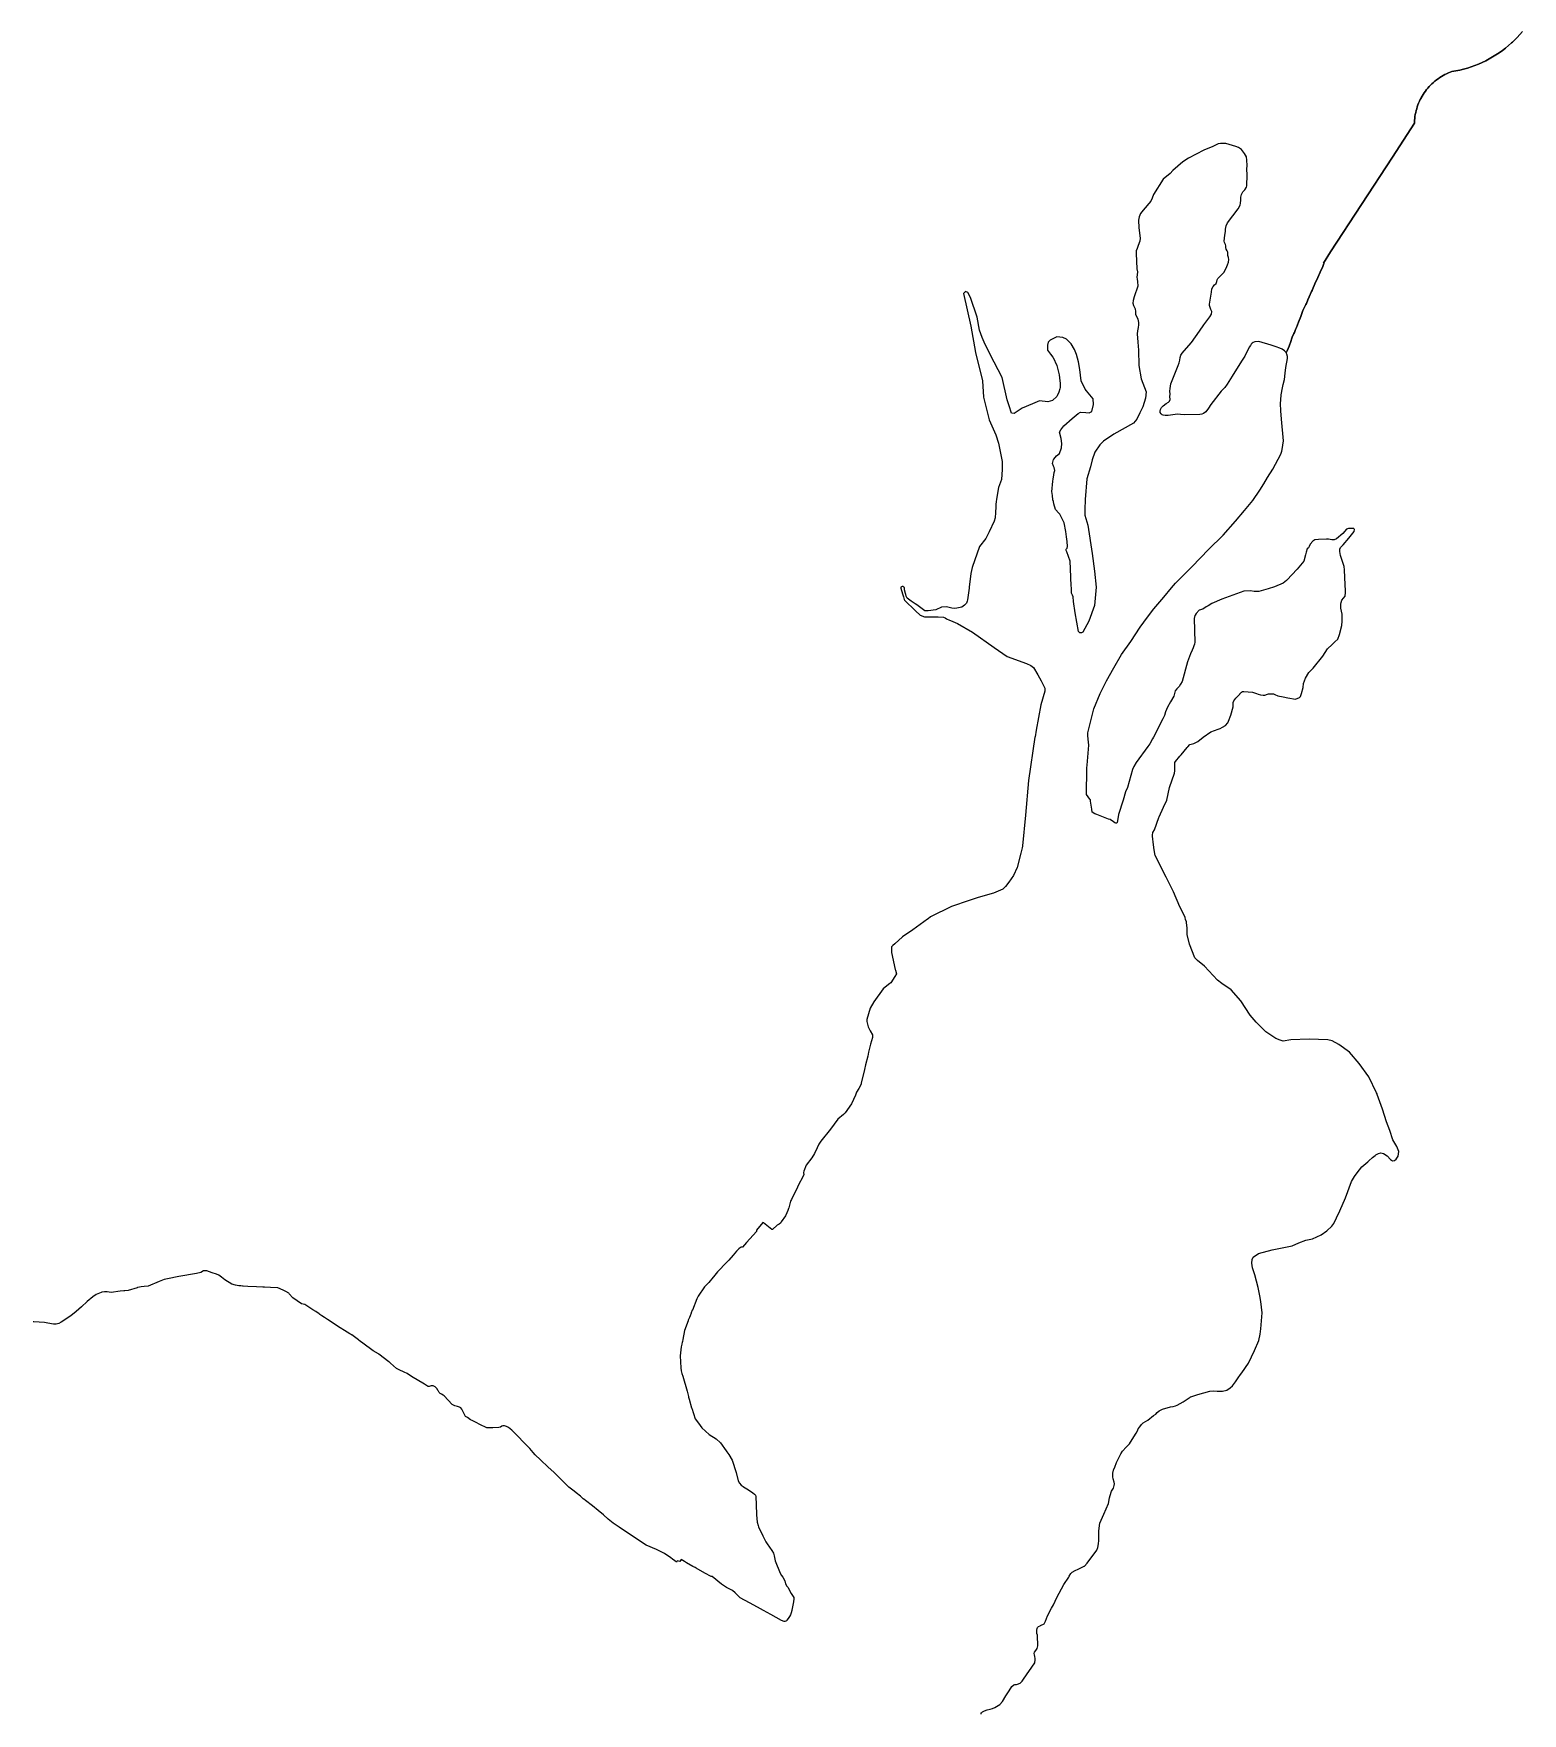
# Model space of a CAD drawing. Header units: inches. Extents: x 1341578 to 1502124, y 557203 to 748561.
# Drawn here: x 1454424 to 1458151, y 597471 to 601677 of the extents above; entities that cross this region are included whole.
import ezdxf

# ---------------------------------------------------------------- set-up
doc = ezdxf.new("R2010")
doc.units = ezdxf.units.IN
doc.header["$MEASUREMENT"] = 0
doc.layers.add('Zipcode', color=7, linetype='Continuous')

msp = doc.modelspace()

# ---------------------------------------------------------------- linework, layer by layer
at = {"layer": 'Zipcode'}
for points in [[(1458150.6, 601682.7), (1458144.2, 601675.2), (1458137.5, 601667.9), (1458130.6, 601660.8), (1458125.8, 601656.2), (1458123.5, 601654), (1458116.1, 601647.4), (1458108.5, 601641.2), (1458100.7, 601635.1), (1458092.7, 601629.4), (1458084.4, 601623.9), (1458076, 601618.7), (1458067.4, 601613.9), (1458058.7, 601609.3), (1458049.8, 601605), (1458040.7, 601601.1), (1458031.6, 601597.4), (1458022.3, 601594.1), (1458012.9, 601591.1), (1458003.3, 601588.5), (1457993.8, 601586.1), (1457984.1, 601584.2), (1457974.3, 601582.5), (1457969.7, 601580.8), (1457965.2, 601578.9), (1457960.7, 601576.8), (1457956.2, 601574.6), (1457951.9, 601572.3), (1457947.7, 601569.7), (1457943.5, 601567.1), (1457939.4, 601564.3), (1457935.5, 601561.3), (1457931.6, 601558.3), (1457927.8, 601555.1), (1457924.2, 601551.7), (1457920.7, 601548.3), (1457917.3, 601544.7), (1457914, 601541), (1457910.9, 601537.1), (1457907.9, 601533.2), (1457905, 601529.2), (1457902.3, 601525.1), (1457899.7, 601520.9), (1457897.3, 601516.6), (1457897, 601516), (1457895, 601512.2), (1457892.9, 601507.7), (1457890.9, 601503.2), (1457889.1, 601498.6), (1457887.4, 601493.9), (1457886, 601489.2), (1457884.6, 601484.5), (1457883.5, 601479.7), (1457882.5, 601474.8), (1457881.7, 601469.9), (1457881.1, 601465), (1457880.6, 601460.1), (1457880.3, 601455.2), (1457880.2, 601453.2), (1457825, 601368.2), (1457670.6, 601130.7), (1457652.7, 601102.1), (1457653.6, 601101.9), (1457650.6, 601094.4), (1457644.2, 601079.6), (1457638.2, 601066.4), (1457631.3, 601050.8), (1457625.3, 601036.8), (1457624.1, 601033.9), (1457623, 601031.6), (1457616.6, 601018.3), (1457613.5, 601010.4), (1457609.9, 601001.5), (1457608.8, 600999.3), (1457601.2, 600983.5), (1457595.6, 600968.6), (1457589.9, 600954.9), (1457584.9, 600941.2), (1457582.9, 600936.2), (1457579.8, 600928.5), (1457578.8, 600926.2), (1457574.6, 600916.8), (1457573.8, 600914.4), (1457571.2, 600906.4), (1457566.4, 600894.7), (1457561.4, 600883.1), (1457559, 600877.9), (1457558.1, 600879.4), (1457554.8, 600883.3), (1457548.9, 600887), (1457543.7, 600889.4), (1457534.3, 600892.8), (1457521.8, 600896.8), (1457490.9, 600906.5), (1457481, 600905.6), (1457476.9, 600904), (1457473.8, 600901.7), (1457472, 600899.7), (1457469.6, 600896.4), (1457467, 600892.3), (1457455.7, 600869.4), (1457449.1, 600859.7), (1457443.5, 600850.7), (1457424.1, 600819.7), (1457415.4, 600805.9), (1457411.5, 600799.1), (1457406, 600791.4), (1457396.9, 600781.8), (1457370.7, 600748.5), (1457364.4, 600739.7), (1457357.8, 600730.4), (1457352.2, 600725.7), (1457347.8, 600723.9), (1457343.2, 600723.3), (1457305.9, 600722.6), (1457294.7, 600723.4), (1457288.4, 600724), (1457281, 600723.5), (1457263.7, 600721.3), (1457256.5, 600721.3), (1457251.6, 600721.7), (1457248.6, 600722.7), (1457246, 600725), (1457244.2, 600728.6), (1457243.8, 600731.7), (1457244.3, 600735.8), (1457245.1, 600737.9), (1457247.3, 600741.2), (1457251.7, 600745), (1457258.4, 600750.7), (1457264.3, 600754.6), (1457266.9, 600756.9), (1457269.1, 600760.9), (1457268.4, 600768.6), (1457268.5, 600774.7), (1457268.3, 600781.8), (1457268.9, 600788.3), (1457270.8, 600800.1), (1457288.8, 600845.8), (1457291.5, 600852.7), (1457293.1, 600859.6), (1457293.9, 600865.8), (1457295.6, 600872.3), (1457299, 600877.2), (1457304, 600882.8), (1457322.6, 600903.9), (1457342.2, 600932.5), (1457353.1, 600947.7), (1457368.5, 600967.9), (1457372.5, 600974.5), (1457372.8, 600981.1), (1457371, 600986.4), (1457369, 600991), (1457367.5, 600996.4), (1457367.6, 600999.7), (1457372.2, 601029.6), (1457373.4, 601038.3), (1457376.1, 601043.9), (1457380.2, 601047.9), (1457383.8, 601051.5), (1457386, 601056.7), (1457386.4, 601060.9), (1457387.9, 601064.1), (1457403, 601078.9), (1457408.8, 601089.7), (1457412.5, 601097.9), (1457414.7, 601104.7), (1457416, 601111.2), (1457415.2, 601116.7), (1457413.4, 601121.3), (1457413.5, 601125.8), (1457413.3, 601129.7), (1457411.8, 601133.5), (1457409.2, 601137.4), (1457408.4, 601141.4), (1457408.3, 601145.5), (1457407.7, 601149.1), (1457405.1, 601154.5), (1457404.4, 601157.7), (1457405.6, 601172.6), (1457407, 601181.4), (1457407.4, 601187.9), (1457409.3, 601196.3), (1457412.3, 601203.5), (1457438.9, 601238.8), (1457443.7, 601247.8), (1457445.2, 601252.6), (1457445.7, 601259.8), (1457445.6, 601267.6), (1457447.5, 601274.7), (1457451.1, 601281.1), (1457455.7, 601286.3), (1457460, 601292.7), (1457460.8, 601296.3), (1457461.4, 601323.9), (1457461.1, 601337.9), (1457461.2, 601347.3), (1457460.8, 601360.4), (1457459.8, 601368.6), (1457454.9, 601376.7), (1457447.3, 601387), (1457440.3, 601392.2), (1457433, 601394.2), (1457408.3, 601401.8), (1457401.9, 601402), (1457395.1, 601402), (1457388.8, 601401.2), (1457375.4, 601394.8), (1457353.1, 601385.7), (1457314.9, 601365.4), (1457300.8, 601356.3), (1457275.4, 601334.8), (1457268.5, 601326.9), (1457251.5, 601313), (1457227.2, 601274.2), (1457223.8, 601265), (1457220.6, 601257.5), (1457200.9, 601235.2), (1457194.6, 601226.4), (1457190.9, 601218.7), (1457189.5, 601210), (1457190, 601191.1), (1457193.8, 601164.8), (1457192.8, 601157.1), (1457188.9, 601147), (1457186.4, 601138.9), (1457184, 601132.9), (1457183.9, 601126.7), (1457185.4, 601088.3), (1457186.8, 601080.5), (1457185.9, 601073.6), (1457185.3, 601067.1), (1457185.9, 601062), (1457187.1, 601056.3), (1457187.5, 601044.8), (1457178.5, 601017.9), (1457176.2, 601009.1), (1457175.5, 601002.6), (1457177, 600996.6), (1457180.9, 600987.9), (1457182.1, 600981.7), (1457182.2, 600975.1), (1457187.7, 600961.9), (1457189.7, 600954), (1457189.9, 600948.2), (1457189.1, 600941.7), (1457186.9, 600933), (1457186.4, 600925.7), (1457187.8, 600904.7), (1457189.5, 600884.7), (1457190.3, 600846), (1457196.2, 600812.6), (1457208.7, 600780), (1457207, 600764.7), (1457200.1, 600743), (1457193.3, 600727.7), (1457185.6, 600711.6), (1457176.7, 600701.6), (1457127.6, 600673.9), (1457102.2, 600656.3), (1457092.9, 600647.4), (1457080.4, 600629.3), (1457073.9, 600610), (1457069.5, 600592.3), (1457060.1, 600562.2), (1457056, 600510.7), (1457055.6, 600485.3), (1457055.5, 600471.2), (1457062.3, 600446.7), (1457073.4, 600375.6), (1457079, 600331.3), (1457083.8, 600291.5), (1457079.8, 600245.6), (1457065.5, 600206.1), (1457050, 600178.3), (1457048.3, 600177.2), (1457046.7, 600176.9), (1457045.5, 600176.6), (1457042.7, 600177.1), (1457041, 600178.3), (1457039.4, 600180.3), (1457030.6, 600227.1), (1457027.2, 600255.4), (1457026, 600266.8), (1457024, 600270.9), (1457022, 600276), (1457021.9, 600281), (1457020.8, 600302.7), (1457020.5, 600307.1), (1457020, 600316.9), (1457018.6, 600356), (1457010.1, 600379.8), (1457007.9, 600384.6), (1457008.8, 600386.6), (1457010.8, 600388.7), (1457011.4, 600392.7), (1457011.2, 600405.2), (1457009.6, 600417.3), (1457007.9, 600430.3), (1457003.1, 600452.1), (1456992.7, 600474.2), (1456990.4, 600476.6), (1456981.4, 600485.9), (1456977.9, 600499.9), (1456976.6, 600505.2), (1456975.4, 600509.7), (1456973.9, 600520.5), (1456972.7, 600531), (1456973.1, 600538.3), (1456974.3, 600548.3), (1456975.1, 600556), (1456976.3, 600562), (1456977, 600566.6), (1456978.8, 600578.1), (1456980, 600583.3), (1456978.8, 600591), (1456977.1, 600594.4), (1456974, 600600.6), (1456976.4, 600611.1), (1456977.3, 600612), (1456984.5, 600619.9), (1456991.4, 600625.5), (1456997, 600639.6), (1456997.4, 600650.9), (1456995.9, 600663), (1456995.7, 600663.7), (1456991.5, 600679.5), (1456994.7, 600685.1), (1457002.4, 600695.5), (1457023.4, 600713.5), (1457038.2, 600726.1), (1457044.3, 600728.9), (1457057.9, 600728.4), (1457066, 600727.6), (1457072.4, 600731.2), (1457077.3, 600748.1), (1457075.7, 600763), (1457059.2, 600783), (1457056, 600786.8), (1457046.4, 600808.1), (1457042.9, 600835.9), (1457039.3, 600855.2), (1457034.1, 600873.8), (1457029.7, 600886.2), (1457021.3, 600900.7), (1457009.6, 600912), (1457000, 600916.5), (1456984.7, 600917.7), (1456968.6, 600909.3), (1456963.7, 600904.5), (1456961.7, 600896.8), (1456961.7, 600894.2), (1456961.7, 600884.8), (1456969.3, 600874.8), (1456975.3, 600867), (1456975.8, 600866), (1456984.9, 600846.1), (1456991.3, 600823.1), (1456992.1, 600815.7), (1456993.7, 600801.4), (1456993.7, 600790.9), (1456992.7, 600787.9), (1456990, 600779.3), (1456985.6, 600770.1), (1456984.8, 600768.4), (1456974.3, 600758.8), (1456962.2, 600755.6), (1456942.1, 600757.6), (1456924.4, 600750.4), (1456898.2, 600739.6), (1456878.1, 600726), (1456871.2, 600727.2), (1456865.5, 600744.9), (1456860.4, 600760.6), (1456848.1, 600815.8), (1456828, 600854.8), (1456805.6, 600898.7), (1456797.9, 600916.5), (1456791.5, 600935), (1456785.6, 600967.2), (1456768.8, 601016.7), (1456761.9, 601029.2), (1456756.7, 601031.2), (1456751.5, 601026.4), (1456769.8, 600944.7), (1456781.8, 600879.1), (1456799.3, 600807.8), (1456801.7, 600767.2), (1456815.7, 600710), (1456832.5, 600672.5), (1456839.3, 600651.6), (1456848.5, 600606.1), (1456848.4, 600585.6), (1456846.4, 600561), (1456838.7, 600540.9), (1456834.2, 600511.6), (1456833.4, 600505.1), (1456832.6, 600498.7), (1456832.1, 600489), (1456831.8, 600481.7), (1456831.6, 600478.3), (1456830.9, 600464.9), (1456828.1, 600456.4), (1456816, 600429.4), (1456807.4, 600412.9), (1456791.5, 600392.8), (1456773, 600340.6), (1456769.6, 600325), (1456765.6, 600290.8), (1456765.3, 600288.5), (1456761.1, 600259), (1456760.3, 600256.3), (1456758.6, 600250.8), (1456753.8, 600245.8), (1456746.9, 600241), (1456735, 600238.4), (1456729, 600237.9), (1456722.1, 600238.5), (1456708.8, 600242.1), (1456696.1, 600241.4), (1456681.9, 600234.2), (1456663.4, 600231.9), (1456654.8, 600231.8), (1456650.9, 600234.5), (1456634.4, 600246.8), (1456630.7, 600249.5), (1456630.4, 600249.7), (1456620.7, 600256.4), (1456610.5, 600263.4), (1456608.3, 600268.7), (1456606.9, 600272.8), (1456605.9, 600275.5), (1456604.1, 600284.3), (1456603.8, 600289.2), (1456602, 600291.4), (1456599.9, 600293), (1456597.5, 600292.6), (1456594.4, 600291.5), (1456594.2, 600290.1), (1456594.2, 600288.7), (1456599.1, 600274.3), (1456601.6, 600267), (1456603.3, 600260), (1456603.6, 600258.7), (1456603.9, 600258.4), (1456631.5, 600231.6), (1456642.6, 600220.8), (1456654.1, 600217.2), (1456674.6, 600216.7), (1456680.3, 600216.6), (1456688.3, 600217.2), (1456701.7, 600216.2), (1456705.6, 600214.2), (1456705.7, 600214.1), (1456709.3, 600211.6), (1456716.1, 600208.7), (1456718.7, 600207.6), (1456736.6, 600200.2), (1456774.3, 600178.3), (1456827.9, 600140.4), (1456861, 600117.6), (1456908.8, 600099.7), (1456919.7, 600095.3), (1456926.4, 600090.2), (1456937.2, 600071.9), (1456946.3, 600056.4), (1456955.3, 600038.4), (1456955.2, 600033.9), (1456954.7, 600030.7), (1456945, 599996.4), (1456933.1, 599933.2), (1456930.6, 599916.4), (1456930.6, 599916.4), (1456930.4, 599915.5), (1456913.8, 599806.9), (1456906.5, 599719.8), (1456899.3, 599643.7), (1456899.2, 599642.2), (1456898.2, 599638.4), (1456894.9, 599625.1), (1456886.1, 599589.4), (1456876.5, 599569.1), (1456864.6, 599552.2), (1456856.7, 599541.3), (1456849.7, 599535.1), (1456826.5, 599524.9), (1456788.5, 599514.2), (1456766, 599506.5), (1456721.5, 599491.2), (1456668.9, 599465.6), (1456662.6, 599461), (1456661.4, 599460.1), (1456624.6, 599433.3), (1456599, 599415.5), (1456579.7, 599398.3), (1456574.2, 599393.5), (1456571.1, 599390.8), (1456571.4, 599376.5), (1456580.8, 599333.3), (1456581.2, 599331.7), (1456583.7, 599322.5), (1456579.6, 599316.1), (1456569.5, 599300.2), (1456567.4, 599298.5), (1456563.9, 599295.8), (1456550.4, 599285.1), (1456527, 599252.8), (1456518.2, 599237), (1456509.1, 599208.4), (1456509.4, 599203.4), (1456512.5, 599190.4), (1456518.1, 599180.5), (1456524, 599170.2), (1456523.9, 599166.3), (1456523.3, 599163.4), (1456518.9, 599146.9), (1456514, 599126.5), (1456512.8, 599121.6), (1456511.7, 599116.8), (1456506.4, 599094.6), (1456503.6, 599083.2), (1456495.6, 599049), (1456495.2, 599047), (1456494.1, 599045), (1456489.3, 599036.1), (1456484, 599026.3), (1456480.8, 599019), (1456471.2, 598997.5), (1456455.4, 598974.5), (1456450.9, 598970.6), (1456437.1, 598959.1), (1456418.3, 598934.3), (1456394.6, 598903.9), (1456389.6, 598896.6), (1456385, 598887.4), (1456378.7, 598872.6), (1456371.5, 598862), (1456357.9, 598843.8), (1456351.9, 598828.7), (1456351.2, 598825.2), (1456351.5, 598819.5), (1456336.3, 598789.2), (1456335.8, 598788.1), (1456322.7, 598761.8), (1456320.8, 598758), (1456318.5, 598753.2), (1456315.1, 598740.1), (1456314.2, 598737.3), (1456313.5, 598735.4), (1456313.5, 598735.3), (1456311.6, 598730.1), (1456309.4, 598724.8), (1456306.2, 598716.6), (1456295.2, 598701.5), (1456293.1, 598698.6), (1456290.2, 598696.2), (1456284.9, 598693.9), (1456273, 598682.5), (1456272, 598682.5), (1456250.8, 598699.2), (1456249.4, 598700.3), (1456233.3, 598680.9), (1456233, 598677.8), (1456208.1, 598650), (1456197.9, 598638.6), (1456197.7, 598638.5), (1456196.6, 598638.4), (1456194.9, 598638.4), (1456193.2, 598637.8), (1456188.9, 598634.2), (1456183.5, 598628.7), (1456174.6, 598618.7), (1456163.6, 598605.8), (1456159.4, 598600.8), (1456135.7, 598576.4), (1456125.7, 598564.5), (1456124.7, 598563.2), (1456113.7, 598550), (1456103.4, 598538.7), (1456087.6, 598515.4), (1456083.8, 598509), (1456072.7, 598480.8), (1456072.5, 598480.3), (1456070.1, 598474), (1456069.9, 598473.4), (1456067.1, 598466.7), (1456065.4, 598462.7), (1456062.6, 598456), (1456061.9, 598453.9), (1456053.1, 598429.6), (1456049.1, 598407.3), (1456048.2, 598402.2), (1456047.4, 598399.7), (1456046.5, 598396.6), (1456046.2, 598395.7), (1456044.4, 598388.6), (1456042.2, 598365.9), (1456043.7, 598336.6), (1456044.8, 598328.9), (1456046.7, 598321.8), (1456048.6, 598315.3), (1456059.7, 598277.7), (1456062.9, 598264.8), (1456063.4, 598263.1), (1456064.8, 598258), (1456070.9, 598236.4), (1456071.2, 598235.3), (1456080, 598208.9), (1456087.7, 598197.8), (1456096.5, 598186.4), (1456114.5, 598169.4), (1456132.1, 598158.3), (1456143, 598148.5), (1456157.2, 598128.2), (1456159.2, 598125.6), (1456163.9, 598119.1), (1456172.6, 598105.3), (1456182.5, 598073.8), (1456187.4, 598053.7), (1456190.8, 598047.6), (1456194.9, 598042.7), (1456199.9, 598038.7), (1456200.9, 598037.9), (1456213.2, 598031), (1456224, 598023), (1456228.4, 598019.7), (1456230.8, 598017.2), (1456231.6, 598013.7), (1456231.7, 598008.8), (1456232, 597998.1), (1456232.1, 597994.9), (1456232.3, 597992.5), (1456232.8, 597986), (1456233, 597976.8), (1456233.3, 597968.3), (1456234.7, 597949.4), (1456237.1, 597941.8), (1456238.3, 597938.2), (1456249.5, 597915.9), (1456256.5, 597900.8), (1456260, 597895.8), (1456271.8, 597878.9), (1456275.8, 597872), (1456277.8, 597865.5), (1456280.2, 597853), (1456292.8, 597821.9), (1456296, 597816.1), (1456299.1, 597811.8), (1456304.4, 597802.6), (1456306, 597795.5), (1456308.8, 597789.9), (1456312, 597786.8), (1456320.3, 597770.9), (1456326.8, 597761), (1456326.9, 597757.6), (1456325.5, 597750.7), (1456321.5, 597729.2), (1456321.4, 597728.6), (1456319.9, 597722.7), (1456318.6, 597717.9), (1456315.9, 597713.2), (1456312.4, 597708.2), (1456309.5, 597704.4), (1456308.3, 597702.9), (1456306.9, 597701.9), (1456304.5, 597701.2), (1456302.3, 597701.4), (1456295.6, 597703.7), (1456269, 597718.4), (1456250.7, 597729), (1456236.1, 597736.8), (1456216.1, 597747.5), (1456192.7, 597760.7), (1456188.1, 597764.5), (1456179.8, 597773.2), (1456172.9, 597778.4), (1456166.6, 597781.7), (1456158, 597786.1), (1456145.9, 597794.3), (1456122.5, 597814.1), (1456121.4, 597814), (1456120, 597813.5), (1456119.6, 597813.4), (1456103.7, 597822.4), (1456082.1, 597834.8), (1456079.9, 597836), (1456079.6, 597836.2), (1456074, 597839), (1456058.3, 597848), (1456052.8, 597851.3), (1456044.3, 597856.4), (1456041.2, 597850.9), (1456035, 597853.1), (1456033.8, 597851.2), (1456033, 597850), (1456028.7, 597853.1), (1456022.8, 597857.2), (1456018.8, 597860.1), (1456002.6, 597871.5), (1455982.7, 597881.6), (1455957.3, 597892.1), (1455915.1, 597919.6), (1455889.3, 597937.1), (1455884.7, 597940.2), (1455874.5, 597946.9), (1455862.1, 597957.6), (1455850.2, 597967.8), (1455836.9, 597978.6), (1455822.6, 597990.7), (1455804.9, 598004.3), (1455803.4, 598005.6), (1455799.7, 598008.6), (1455792.3, 598014.8), (1455781.8, 598023.3), (1455777, 598027.1), (1455763.7, 598037.6), (1455760.7, 598040), (1455737.2, 598063.3), (1455731.8, 598068.8), (1455725.9, 598075.2), (1455711.6, 598087.2), (1455692.2, 598105.8), (1455679.3, 598118.6), (1455673.9, 598124.1), (1455665.5, 598133.9), (1455620.9, 598179.9), (1455612.7, 598186.5), (1455607.1, 598189.7), (1455602.5, 598191.3), (1455598.2, 598191), (1455595.7, 598190.1), (1455592.1, 598188), (1455587.8, 598186.5), (1455573.2, 598185.8), (1455568, 598185.6), (1455563.4, 598185.7), (1455558.3, 598186.3), (1455540.7, 598194.4), (1455531.4, 598199.5), (1455521.3, 598204.1), (1455517.6, 598206.4), (1455509.4, 598211.5), (1455505.1, 598214.6), (1455502.5, 598219.2), (1455499.3, 598226.4), (1455495.7, 598232.4), (1455492.8, 598235.8), (1455489.5, 598238), (1455484.9, 598239.6), (1455477.9, 598240.8), (1455471.4, 598244.2), (1455451.3, 598265.9), (1455448.6, 598268.2), (1455444.6, 598270.5), (1455441.6, 598272.1), (1455438.8, 598274.9), (1455436.9, 598277.9), (1455436.2, 598279), (1455432.7, 598284.1), (1455429, 598288.4), (1455424, 598291.1), (1455421.3, 598291), (1455419, 598290.9), (1455416.6, 598290.3), (1455414.1, 598289.8), (1455411.5, 598289.8), (1455409.7, 598290.3), (1455402.2, 598295.3), (1455369.3, 598314.7), (1455358.8, 598321.8), (1455351, 598325.6), (1455338.6, 598331), (1455332.4, 598334.7), (1455324.7, 598341.3), (1455316.6, 598348.3), (1455313.3, 598351.1), (1455313, 598351.4), (1455287.9, 598370.4), (1455287, 598370.9), (1455274, 598378.9), (1455266.9, 598383.9), (1455238.5, 598405.1), (1455236.8, 598406.3), (1455236.8, 598406.3), (1455219.9, 598418.6), (1455219.6, 598418.7), (1455218.6, 598419.4), (1455214.8, 598421.7), (1455202.1, 598429.5), (1455190.7, 598436.5), (1455158.9, 598457.5), (1455151.5, 598462.5), (1455145.5, 598466.6), (1455140.5, 598469.9), (1455138.6, 598471.2), (1455129.8, 598477.2), (1455122.6, 598481.7), (1455102.4, 598494.5), (1455093.8, 598496.6), (1455072.7, 598511.5), (1455063.3, 598521.7), (1455062.2, 598523.3), (1455055.1, 598527.3), (1455048, 598530.7), (1455035.3, 598536.9), (1455016.9, 598537.2), (1455001.7, 598538), (1454997.2, 598538.2), (1454981.5, 598539), (1454959.5, 598539.9), (1454948.4, 598540.8), (1454946.2, 598541), (1454942.1, 598541.3), (1454937.4, 598541.7), (1454928.6, 598543.3), (1454920.2, 598545.9), (1454902.2, 598556.8), (1454893.9, 598562.9), (1454887.3, 598568), (1454881.1, 598570.5), (1454870.7, 598574.2), (1454857.2, 598578.9), (1454853.4, 598579.5), (1454849.2, 598578.9), (1454842.3, 598575.2), (1454842.2, 598575.1), (1454831.5, 598572.6), (1454787, 598564.9), (1454758.6, 598559.3), (1454750.8, 598557.5), (1454737.9, 598552.5), (1454710.1, 598541), (1454700.4, 598539.8), (1454693, 598539), (1454688.5, 598538.1), (1454683.6, 598537.1), (1454682.8, 598536.9), (1454660.2, 598529.7), (1454651.6, 598529.2), (1454649.8, 598529), (1454640.5, 598527.9), (1454617.9, 598525.2), (1454608.1, 598526.5), (1454600.8, 598526.7), (1454600.7, 598526.7), (1454594.7, 598525.9), (1454592.9, 598525.2), (1454588.6, 598523.5), (1454580.2, 598520), (1454572.1, 598514.2), (1454557.8, 598502), (1454543.7, 598489.1), (1454530.3, 598477), (1454516.6, 598466.7), (1454492.4, 598450.6), (1454486.8, 598447.6), (1454480, 598446), (1454473.2, 598445.5), (1454459, 598448), (1454451, 598449.7), (1454424.5, 598451.3), (1454422.4, 598451.4)], [(1456795.3, 597469.3), (1456796, 597472), (1456797, 597473.6), (1456798.8, 597474.9), (1456800.6, 597475.7), (1456803.8, 597477), (1456811, 597479.9), (1456818.2, 597481.8), (1456824.1, 597483.4), (1456830.3, 597485.9), (1456842.1, 597493.2), (1456848.7, 597500.5), (1456857.4, 597514.8), (1456860.7, 597520.2), (1456865.4, 597527.8), (1456872.2, 597538.2), (1456877.1, 597542.4), (1456879.9, 597543), (1456881.8, 597543.1), (1456884.4, 597543.2), (1456886.7, 597543.8), (1456893.4, 597547), (1456896.7, 597549.7), (1456898.4, 597551.8), (1456898.5, 597551.9), (1456901.7, 597556.6), (1456929.8, 597597.6), (1456931.1, 597604.9), (1456931, 597608.2), (1456930, 597613.7), (1456929.1, 597618), (1456928.6, 597621.2), (1456929.1, 597624.5), (1456932.3, 597628.6), (1456935.5, 597633.5), (1456936.5, 597636.6), (1456937.2, 597640.4), (1456937.5, 597642.4), (1456937.8, 597646), (1456937.3, 597650.7), (1456937, 597655.4), (1456936.8, 597660.8), (1456936.3, 597667.1), (1456935.2, 597671), (1456935.2, 597675.5), (1456935.3, 597679.4), (1456935.5, 597683.6), (1456936.9, 597686.4), (1456939, 597688.4), (1456943, 597690.2), (1456944.2, 597690.7), (1456953.2, 597695.5), (1456957.1, 597702.2), (1456962.1, 597715), (1456971.7, 597734.2), (1456976.7, 597742.7), (1456984.7, 597760.8), (1457002.4, 597793.4), (1457014.8, 597812.2), (1457016.3, 597814.4), (1457019.8, 597821), (1457023.7, 597824.8), (1457031.1, 597828.7), (1457038.1, 597832.5), (1457053.4, 597839.5), (1457054.1, 597839.8), (1457060.9, 597846.8), (1457084.9, 597879.5), (1457087.4, 597886.3), (1457089, 597895.2), (1457089.9, 597903.9), (1457090.2, 597911.6), (1457090.1, 597927.9), (1457092.9, 597946.9), (1457102.4, 597969.8), (1457114.6, 597996.9), (1457117.2, 598010.8), (1457121, 598025.2), (1457122, 598027.4), (1457127, 598034.8), (1457129, 598041.3), (1457129.3, 598046.2), (1457128.7, 598050.3), (1457125.8, 598058.3), (1457125, 598063.6), (1457124.9, 598068.7), (1457125.1, 598072.9), (1457128.2, 598083.4), (1457128.4, 598083.7), (1457129.9, 598087.7), (1457134.5, 598099.3), (1457145.3, 598120.7), (1457149.5, 598127.8), (1457159, 598137.6), (1457160.3, 598139), (1457161.9, 598140.8), (1457162, 598140.8), (1457167, 598146.2), (1457173.7, 598157.2), (1457183.9, 598172.5), (1457186.8, 598178.8), (1457189, 598183.3), (1457192.7, 598188.5), (1457197.4, 598194.6), (1457201.6, 598198.2), (1457212.6, 598205.6), (1457227.5, 598216.5), (1457232.6, 598220.6), (1457236.4, 598224), (1457241.4, 598228.3), (1457249.7, 598233.1), (1457269.7, 598238.9), (1457276.1, 598239.7), (1457282.2, 598241.4), (1457286.3, 598243.1), (1457301.4, 598251.3), (1457318.7, 598262.9), (1457319.5, 598263.5), (1457323.3, 598264.6), (1457338.3, 598269.2), (1457368.5, 598277.9), (1457376.7, 598278.4), (1457386.1, 598277.8), (1457398, 598277.6), (1457400.1, 598278), (1457410.9, 598280), (1457419, 598285.9), (1457424.7, 598291.6), (1457432, 598301.5), (1457439.3, 598311.2), (1457445, 598319.2), (1457448.5, 598323.7), (1457465.1, 598348.3), (1457480, 598379.7), (1457491.1, 598405.1), (1457494.3, 598420.2), (1457495.8, 598434.3), (1457499.3, 598473.9), (1457497.8, 598488.4), (1457495.4, 598502.7), (1457493.2, 598516.2), (1457489.5, 598537.2), (1457480.6, 598569.3), (1457474.8, 598586.9), (1457472.9, 598598.4), (1457473.8, 598607.5), (1457477, 598613.6), (1457489.7, 598622.2), (1457524.5, 598632.1), (1457574.5, 598641.4), (1457591, 598649), (1457608.2, 598655.7), (1457625.5, 598659.5), (1457646.9, 598669.3), (1457661.1, 598679), (1457673.7, 598690.8), (1457678.2, 598698), (1457685.6, 598711.7), (1457693.5, 598729.5), (1457707.8, 598762), (1457722.4, 598802.5), (1457730.6, 598815.6), (1457737.2, 598824.5), (1457748.3, 598839.2), (1457763.3, 598852.4), (1457765.8, 598854.6), (1457775.7, 598863), (1457782.2, 598868.2), (1457783.8, 598869.4), (1457790.2, 598873.3), (1457796.2, 598874.8), (1457803.2, 598872.9), (1457812, 598866.9), (1457820, 598858.3), (1457825.7, 598855), (1457830.1, 598855.3), (1457834.7, 598859), (1457839.4, 598866.6), (1457840.9, 598877.6), (1457836.5, 598890.5), (1457826.2, 598907.6), (1457818.5, 598930.7), (1457810.2, 598952.4), (1457800.7, 598984.3), (1457787.2, 599021), (1457786.8, 599022), (1457785.4, 599025), (1457766, 599064.6), (1457742.2, 599098.6), (1457717.6, 599126.5), (1457690.9, 599146), (1457674.4, 599155.2), (1457663.2, 599157.5), (1457616.5, 599159.6), (1457570.5, 599157.3), (1457551.6, 599154.6), (1457544, 599156.4), (1457533.4, 599160.7), (1457508.4, 599177.5), (1457483.8, 599201.9), (1457469.3, 599219.3), (1457446.1, 599254.9), (1457421.2, 599282.4), (1457398.2, 599298.9), (1457387.2, 599307), (1457355, 599342), (1457337.2, 599356), (1457330.8, 599363.3), (1457317.2, 599397.2), (1457311.6, 599421.7), (1457311.4, 599438.4), (1457309.9, 599450.6), (1457309.6, 599453), (1457307.5, 599459.2), (1457306, 599464), (1457302.4, 599472.7), (1457293.1, 599490.8), (1457277.2, 599528.1), (1457258.5, 599564.7), (1457230.9, 599619.4), (1457228.5, 599633.3), (1457227.1, 599645.7), (1457224.6, 599667.5), (1457224.8, 599669.9), (1457225.7, 599676.5), (1457229.7, 599683.8), (1457240.1, 599714.1), (1457241.1, 599716.4), (1457252.1, 599739.8), (1457252.1, 599739.9), (1457260.5, 599758), (1457267.1, 599789.4), (1457279.9, 599825.5), (1457280.4, 599831.3), (1457280.5, 599833.7), (1457280.5, 599834.6), (1457280.2, 599843.9), (1457280.3, 599849.3), (1457280.5, 599852.2), (1457282.2, 599854.8), (1457293.3, 599867.6), (1457296.4, 599871.2), (1457311.5, 599889.9), (1457312.7, 599891.3), (1457318.2, 599897.2), (1457328, 599900), (1457337.7, 599905), (1457351.2, 599915.7), (1457370.8, 599928.8), (1457388.6, 599935.2), (1457394.1, 599937.2), (1457399.9, 599940.4), (1457407.6, 599945), (1457413.3, 599951.2), (1457415.1, 599955.7), (1457420.7, 599970.4), (1457426.8, 599991.2), (1457426.8, 600002.2), (1457427.9, 600006.2), (1457433.3, 600012.8), (1457442.9, 600023.5), (1457443.1, 600023.8), (1457447.5, 600028.2), (1457449.9, 600029.6), (1457453.4, 600029.5), (1457474.9, 600028.5), (1457485, 600024.7), (1457488.8, 600023.5), (1457494.7, 600021.7), (1457501.6, 600020.8), (1457505.9, 600020.9), (1457512.9, 600023.2), (1457514.8, 600023.8), (1457521.7, 600024.1), (1457527.4, 600024.1), (1457531.1, 600022.4), (1457538.3, 600019.2), (1457552.1, 600016.5), (1457563.1, 600014.3), (1457582.2, 600010.6), (1457592.3, 600014.7), (1457595.3, 600017.5), (1457597.5, 600025.1), (1457601.5, 600040.2), (1457602.9, 600049.7), (1457607.2, 600063), (1457616.3, 600077.3), (1457626.4, 600088.3), (1457650.7, 600118.1), (1457663, 600136.9), (1457674.7, 600147.5), (1457681.2, 600153.8), (1457688.3, 600160.8), (1457692.9, 600172.6), (1457698.4, 600195), (1457699.4, 600206.1), (1457699.4, 600216.9), (1457699.3, 600223.7), (1457696, 600238.4), (1457695.8, 600248.6), (1457696.8, 600253.1), (1457698.8, 600258.6), (1457707, 600268.4), (1457708.1, 600278.1), (1457707.7, 600282.9), (1457706.8, 600297.2), (1457704.9, 600334.2), (1457704.5, 600342.9), (1457702.8, 600347.9), (1457695.4, 600370.5), (1457693.9, 600380.8), (1457693.8, 600386.5), (1457694.9, 600390.2), (1457701.5, 600396.8), (1457715.9, 600413.9), (1457729.6, 600430.3), (1457730, 600435.6), (1457729.8, 600436.6), (1457728.2, 600437.7), (1457715.5, 600438.3), (1457710.3, 600436.2), (1457700.9, 600425.1), (1457685.4, 600411.8), (1457679.5, 600409.3), (1457673.6, 600410), (1457665.6, 600410.9), (1457660, 600411), (1457640.4, 600410.2), (1457630.7, 600409.9), (1457625.8, 600406.6), (1457618.9, 600398.7), (1457616.5, 600393.1), (1457614.8, 600390), (1457612.1, 600386.8), (1457608.9, 600378.9), (1457608.5, 600375.4), (1457608, 600372.3), (1457603.6, 600356.4), (1457586.9, 600336.5), (1457561, 600308.8), (1457560.4, 600308.1), (1457551.8, 600300.9), (1457529.6, 600291.8), (1457514.3, 600287.2), (1457491.2, 600280.1), (1457484.4, 600280), (1457478.8, 600280.4), (1457470, 600282), (1457453.6, 600280.7), (1457416.3, 600267.6), (1457398.4, 600260.9), (1457373.5, 600250.2), (1457363.6, 600244.5), (1457358.6, 600241.6), (1457350.3, 600235.8), (1457341.1, 600233.9), (1457333.8, 600225.2), (1457331.7, 600221.3), (1457330.9, 600219.8), (1457328.8, 600213), (1457330.3, 600153.6), (1457329.8, 600148.4), (1457327.9, 600144.3), (1457326.2, 600139.1), (1457323.7, 600133.2), (1457320.1, 600124.4), (1457312.6, 600103.8), (1457298.5, 600055.2), (1457294.7, 600047.8), (1457291.1, 600042.3), (1457285.9, 600036.8), (1457281.3, 600031.2), (1457279.6, 600025.1), (1457278.4, 600018), (1457269.7, 600003.6), (1457262, 599990.2), (1457257.5, 599979.2), (1457254.4, 599969.4), (1457250.3, 599961.2), (1457226.7, 599915.4), (1457224.5, 599911.3), (1457217.7, 599898.7), (1457213.2, 599891.8), (1457183.6, 599851.7), (1457178, 599842.4), (1457174.4, 599834.8), (1457161.9, 599789.3), (1457156.7, 599778.6), (1457151.1, 599758.1), (1457139.5, 599721.8), (1457136.8, 599706.1), (1457136.4, 599702.2), (1457135.6, 599700.5), (1457134.5, 599700.1), (1457132.5, 599700.2), (1457130, 599700.9), (1457126.7, 599703.2), (1457118.3, 599709), (1457114.4, 599710.2), (1457109.9, 599711.6), (1457084.9, 599721.5), (1457080.2, 599723.6), (1457073.3, 599728), (1457072.6, 599735.6), (1457069.6, 599754.9), (1457069.3, 599758.3), (1457067.9, 599759.9), (1457059.6, 599771.9), (1457059, 599775), (1457059.1, 599787), (1457060.1, 599821.1), (1457060.6, 599838.5), (1457060.8, 599845.2), (1457065, 599895.7), (1457064.6, 599902.8), (1457062.6, 599918.6), (1457063.1, 599926.7), (1457078.1, 599986.4), (1457093.3, 600025), (1457109.2, 600056.8), (1457127.5, 600088.8), (1457146.9, 600122.3), (1457170.1, 600155.1), (1457194, 600191.1), (1457211.7, 600216.2), (1457227.9, 600237.2), (1457252.9, 600266.4), (1457271.9, 600289.5), (1457281.8, 600301.5), (1457323.9, 600343.2), (1457364.4, 600385.4), (1457401.6, 600421.1), (1457432.7, 600456.2), (1457455.3, 600482.9), (1457475.5, 600508.2), (1457493.4, 600533.6), (1457503.7, 600549.6), (1457512.8, 600566.1), (1457525.7, 600586.6), (1457539.6, 600611.5), (1457545.9, 600624.4), (1457548.1, 600631.7), (1457549.3, 600635.7), (1457552.6, 600657.6), (1457547.5, 600711.9), (1457545.7, 600732.3), (1457545.1, 600751.2), (1457545.7, 600760.5), (1457546.4, 600772.5), (1457550.3, 600790.6), (1457552.1, 600798.7), (1457555.3, 600811.3), (1457556.8, 600826.7), (1457558.5, 600840.8), (1457562.7, 600863.5), (1457562.7, 600865.1), (1457562.6, 600868.8), (1457561, 600874.5), (1457559, 600877.9), (1457561.4, 600883.1), (1457566.4, 600894.7), (1457571.2, 600906.4), (1457573.8, 600914.4), (1457574.6, 600916.8), (1457578.8, 600926.2), (1457579.8, 600928.5), (1457582.9, 600936.2), (1457584.9, 600941.2), (1457589.9, 600954.9), (1457595.6, 600968.6), (1457601.2, 600983.5), (1457608.8, 600999.3), (1457609.9, 601001.5), (1457613.5, 601010.4), (1457616.6, 601018.3), (1457623, 601031.6), (1457624.1, 601033.9), (1457625.3, 601036.8), (1457631.3, 601050.8), (1457638.2, 601066.4), (1457644.2, 601079.6), (1457650.6, 601094.4), (1457653.6, 601101.9), (1457652.7, 601102.1), (1457670.6, 601130.7), (1457825, 601368.2), (1457880.2, 601453.2), (1457880.3, 601455.2), (1457880.6, 601460.1), (1457881.1, 601465), (1457881.7, 601469.9), (1457882.5, 601474.8), (1457883.5, 601479.7), (1457884.6, 601484.5), (1457886, 601489.2), (1457887.4, 601493.9), (1457889.1, 601498.6), (1457890.9, 601503.2), (1457892.9, 601507.7), (1457895, 601512.2), (1457897, 601516), (1457897.3, 601516.6), (1457899.7, 601520.9), (1457902.3, 601525.1), (1457905, 601529.2), (1457907.9, 601533.2), (1457910.9, 601537.1), (1457914, 601541), (1457917.3, 601544.7), (1457920.7, 601548.3), (1457924.2, 601551.7), (1457927.8, 601555.1), (1457931.6, 601558.3), (1457935.5, 601561.3), (1457939.4, 601564.3), (1457943.5, 601567.1), (1457947.7, 601569.7), (1457951.9, 601572.3), (1457956.2, 601574.6), (1457960.7, 601576.8), (1457965.2, 601578.9), (1457969.7, 601580.8), (1457974.3, 601582.5), (1457984.1, 601584.2), (1457993.8, 601586.1), (1458003.3, 601588.5), (1458012.9, 601591.1), (1458022.3, 601594.1), (1458031.6, 601597.4), (1458040.7, 601601.1), (1458049.8, 601605), (1458058.7, 601609.3), (1458067.4, 601613.9), (1458076, 601618.7), (1458084.4, 601623.9), (1458092.7, 601629.4), (1458100.7, 601635.1), (1458108.5, 601641.2), (1458116.1, 601647.4), (1458123.5, 601654), (1458125.8, 601656.2), (1458130.6, 601660.8), (1458137.5, 601667.9), (1458144.2, 601675.2), (1458150.6, 601682.7)]]:
    msp.add_lwpolyline(points, dxfattribs=at)

doc.saveas('drawing.dxf')
